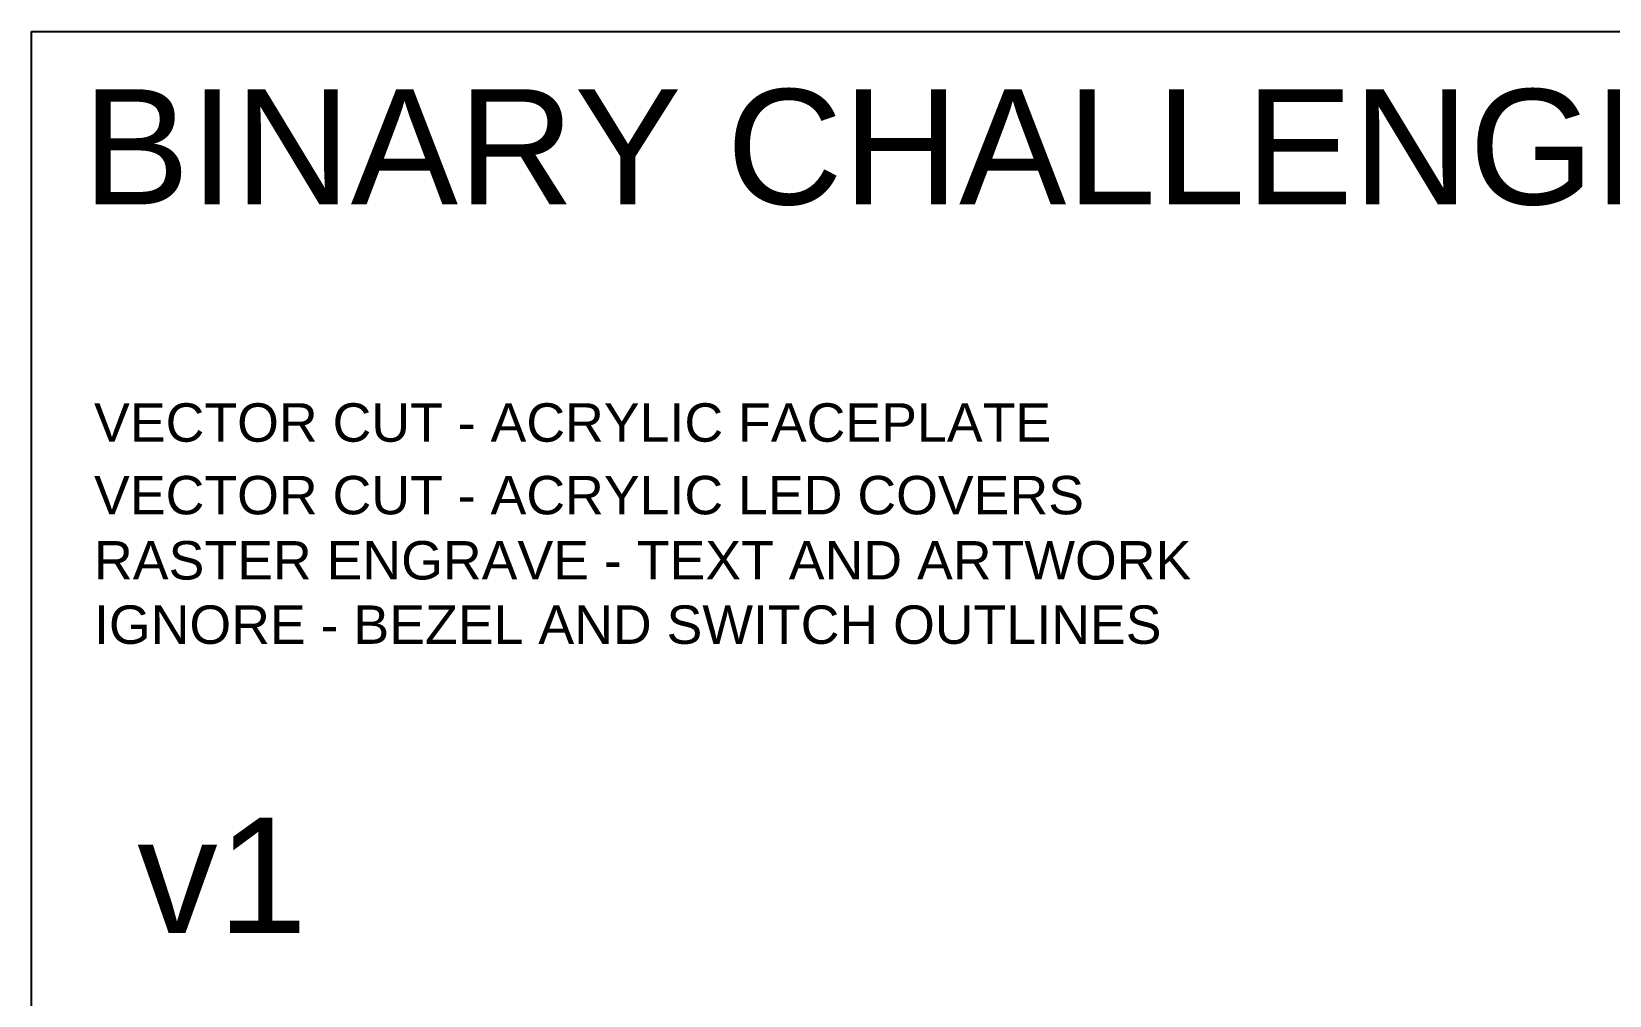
# Model space of a CAD drawing. Header units: millimetres. Extents: x 99 to 934, y 47 to 511.
# Drawn here: x 98.7 to 427.3, y 310.2 to 510.9 of the extents above; entities that cross this region are included whole.
import ezdxf

# ---------------------------------------------------------------- set-up
doc = ezdxf.new("R2010")
doc.units = ezdxf.units.MM
doc.header["$MEASUREMENT"] = 0
doc.styles.get("Standard").update_dxf_attribs({"font": 'arial.ttf'})

msp = doc.modelspace()

# ---------------------------------------------------------------- linework, layer by layer
at = {"color": 3}
msp.add_lwpolyline([(98.73, 510.88), (933.93, 510.88), (933.93, 46.58), (98.73, 46.58)], close=True, dxfattribs=at)

# ---------------------------------------------------------------- texts
at = {"color": 3, "char_height": 24, "attachment_point": 1}
for s, insert in [('BINARY CHALLENGE', (109.3, 498.88)), ('v1', (120.74, 347.16))]:
    msp.add_mtext_dynamic_manual_height_columns(s, width=487.2378, gutter_width=2.4, heights=[0], dxfattribs=dict(at, insert=insert))
at = {"color": 1, "insert": (111.74, 433.47), "char_height": 8, "attachment_point": 1}
msp.add_mtext_dynamic_manual_height_columns('VECTOR CUT - ACRYLIC FACEPLATE', width=227.6371, gutter_width=0.8, heights=[1.75], dxfattribs=at)
at = {"color": 4, "insert": (111.74, 418.35), "char_height": 8, "attachment_point": 1}
msp.add_mtext_dynamic_manual_height_columns('VECTOR CUT - ACRYLIC LED COVERS', width=221.8954, gutter_width=0.8, heights=[2.26], dxfattribs=at)
at = {"color": 2, "insert": (111.74, 404.78), "char_height": 8, "attachment_point": 1}
msp.add_mtext_dynamic_manual_height_columns('RASTER ENGRAVE - TEXT AND ARTWORK', width=257.0728, gutter_width=0.8, heights=[2.94], dxfattribs=at)
at = {"color": 7, "insert": (111.74, 391.38), "char_height": 8, "attachment_point": 1}
msp.add_mtext_dynamic_manual_height_columns('IGNORE - BEZEL AND SWITCH OUTLINES', width=259.5094, gutter_width=0.8, heights=[5.46], dxfattribs=at)

doc.saveas('drawing.dxf')
